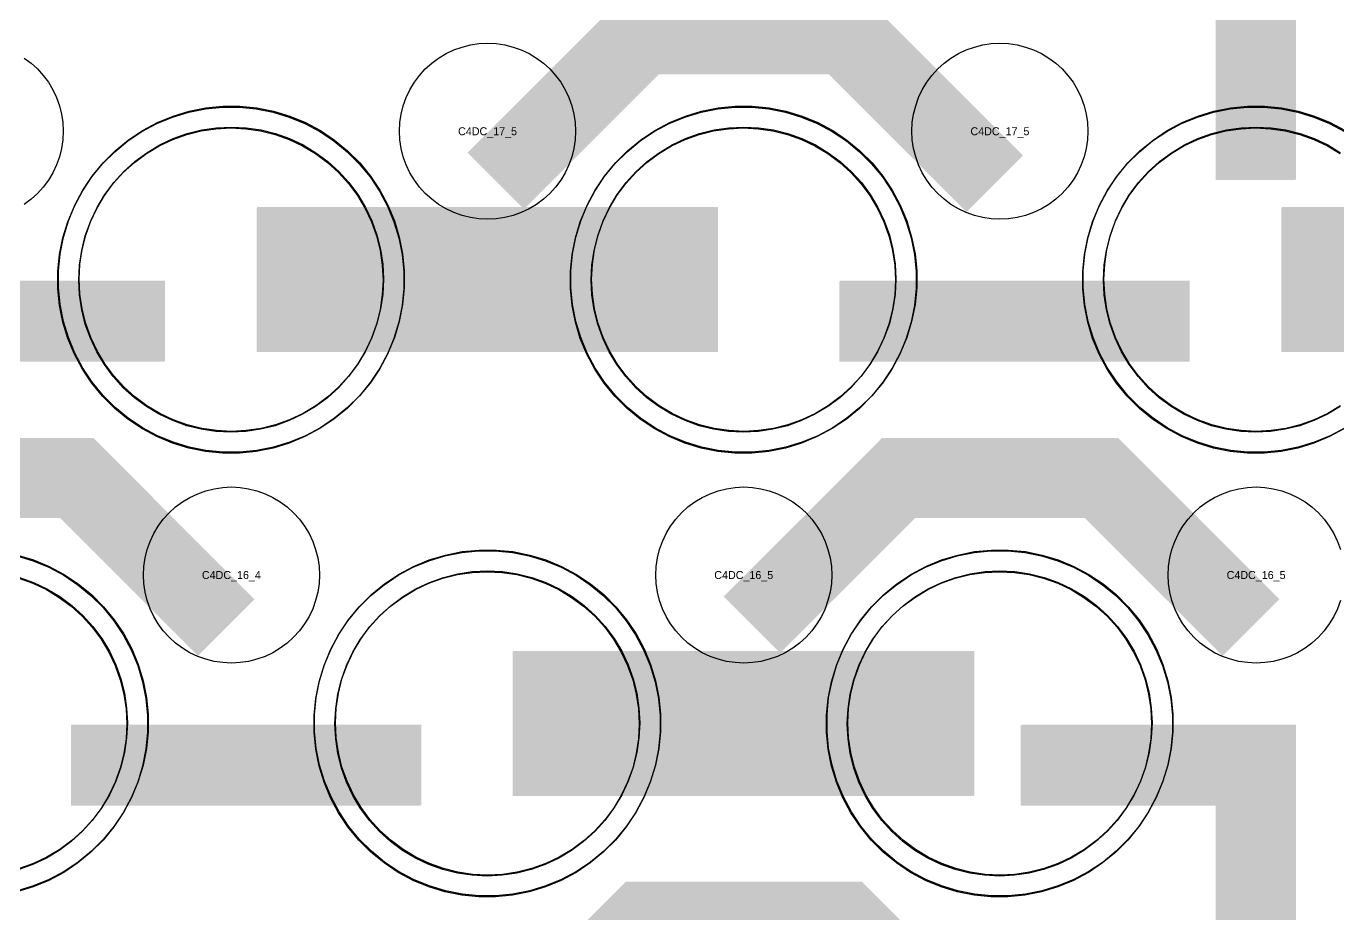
# Model space of a CAD drawing. Extents: x -11880 to 11880, y -14992 to 14992.
# Drawn here: x -10544.1 to -10134.5, y -12682.1 to -12405 of the extents above; entities that cross this region are included whole.
import ezdxf
from ezdxf.enums import TextEntityAlignment as Align

# ---------------------------------------------------------------- set-up
doc = ezdxf.new("R2010")
doc.units = 0
doc.header["$MEASUREMENT"] = 0
for name, color, linetype in [('GDS_775_DT_237', 138, 'CONTINUOUS'), ('RDL1_FS', 34, 'CONTINUOUS'), ('RDL_BS', 160, 'CONTINUOUS')]:
    doc.layers.add(name, color=color, linetype=linetype)

msp = doc.modelspace()

# ---------------------------------------------------------------- linework, layer by layer
at = {"layer": 'RDL1_FS', "color": 241, "true_color": 0xf7abae}
for points in [[(-10480.149, -12531.766), (-10484.806, -12531.537), (-10489.417, -12530.853), (-10493.94, -12529.721), (-10498.33, -12528.149), (-10502.544, -12526.157), (-10506.544, -12523.759), (-10510.289, -12520.981), (-10513.743, -12517.851), (-10516.873, -12514.397), (-10519.651, -12510.652), (-10522.049, -12506.652), (-10524.041, -12502.438), (-10525.613, -12498.048), (-10526.745, -12493.525), (-10527.429, -12488.914), (-10527.658, -12484.257), (-10527.429, -12479.6), (-10526.745, -12474.989), (-10525.613, -12470.466), (-10524.041, -12466.076), (-10522.049, -12461.862), (-10519.651, -12457.862), (-10516.873, -12454.117), (-10513.743, -12450.663), (-10510.289, -12447.533), (-10506.544, -12444.755), (-10502.544, -12442.357), (-10498.33, -12440.365), (-10493.94, -12438.793), (-10489.417, -12437.661), (-10484.806, -12436.977), (-10480.149, -12436.748), (-10475.492, -12436.977), (-10470.881, -12437.661), (-10466.358, -12438.793), (-10461.968, -12440.365), (-10457.754, -12442.357), (-10453.754, -12444.755), (-10450.009, -12447.533), (-10446.555, -12450.663), (-10443.425, -12454.117), (-10440.647, -12457.862), (-10438.249, -12461.862), (-10436.257, -12466.076), (-10434.685, -12470.466), (-10433.553, -12474.989), (-10432.869, -12479.6), (-10432.64, -12484.257), (-10432.869, -12488.914), (-10433.553, -12493.525), (-10434.685, -12498.048), (-10436.257, -12502.438), (-10438.249, -12506.652), (-10440.647, -12510.652), (-10443.425, -12514.397), (-10446.555, -12517.851), (-10450.009, -12520.981), (-10453.754, -12523.759), (-10457.754, -12526.157), (-10461.968, -12528.149), (-10466.358, -12529.721), (-10470.881, -12530.853), (-10475.492, -12531.537)], [(-10320.149, -12531.766), (-10324.806, -12531.537), (-10329.417, -12530.853), (-10333.94, -12529.721), (-10338.33, -12528.149), (-10342.544, -12526.157), (-10346.544, -12523.759), (-10350.289, -12520.981), (-10353.743, -12517.851), (-10356.873, -12514.397), (-10359.651, -12510.652), (-10362.049, -12506.652), (-10364.041, -12502.438), (-10365.613, -12498.048), (-10366.745, -12493.525), (-10367.429, -12488.914), (-10367.658, -12484.257), (-10367.429, -12479.6), (-10366.745, -12474.989), (-10365.613, -12470.466), (-10364.041, -12466.076), (-10362.049, -12461.862), (-10359.651, -12457.862), (-10356.873, -12454.117), (-10353.743, -12450.663), (-10350.289, -12447.533), (-10346.544, -12444.755), (-10342.544, -12442.357), (-10338.33, -12440.365), (-10333.94, -12438.793), (-10329.417, -12437.661), (-10324.806, -12436.977), (-10320.149, -12436.748), (-10315.492, -12436.977), (-10310.881, -12437.661), (-10306.358, -12438.793), (-10301.968, -12440.365), (-10297.754, -12442.357), (-10293.754, -12444.755), (-10290.009, -12447.533), (-10286.555, -12450.663), (-10283.425, -12454.117), (-10280.647, -12457.862), (-10278.249, -12461.862), (-10276.257, -12466.076), (-10274.685, -12470.466), (-10273.553, -12474.989), (-10272.869, -12479.6), (-10272.64, -12484.257), (-10272.869, -12488.914), (-10273.553, -12493.525), (-10274.685, -12498.048), (-10276.257, -12502.438), (-10278.249, -12506.652), (-10280.647, -12510.652), (-10283.425, -12514.397), (-10286.555, -12517.851), (-10290.009, -12520.981), (-10293.754, -12523.759), (-10297.754, -12526.157), (-10301.968, -12528.149), (-10306.358, -12529.721), (-10310.881, -12530.853), (-10315.492, -12531.537)], [(-10400.149, -12670.331), (-10404.806, -12670.102), (-10409.417, -12669.418), (-10413.94, -12668.286), (-10418.33, -12666.714), (-10422.544, -12664.722), (-10426.544, -12662.324), (-10430.289, -12659.546), (-10433.743, -12656.416), (-10436.873, -12652.962), (-10439.651, -12649.217), (-10442.049, -12645.217), (-10444.041, -12641.003), (-10445.613, -12636.613), (-10446.745, -12632.09), (-10447.429, -12627.479), (-10447.658, -12622.822), (-10447.429, -12618.165), (-10446.745, -12613.554), (-10445.613, -12609.031), (-10444.041, -12604.641), (-10442.049, -12600.427), (-10439.651, -12596.427), (-10436.873, -12592.682), (-10433.743, -12589.228), (-10430.289, -12586.098), (-10426.544, -12583.32), (-10422.544, -12580.922), (-10418.33, -12578.93), (-10413.94, -12577.358), (-10409.417, -12576.226), (-10404.806, -12575.542), (-10400.149, -12575.313), (-10395.492, -12575.542), (-10390.881, -12576.226), (-10386.358, -12577.358), (-10381.968, -12578.93), (-10377.754, -12580.922), (-10373.754, -12583.32), (-10370.009, -12586.098), (-10366.555, -12589.228), (-10363.425, -12592.682), (-10360.647, -12596.427), (-10358.249, -12600.427), (-10356.257, -12604.641), (-10354.685, -12609.031), (-10353.553, -12613.554), (-10352.869, -12618.165), (-10352.64, -12622.822), (-10352.869, -12627.479), (-10353.553, -12632.09), (-10354.685, -12636.613), (-10356.257, -12641.003), (-10358.249, -12645.217), (-10360.647, -12649.217), (-10363.425, -12652.962), (-10366.555, -12656.416), (-10370.009, -12659.546), (-10373.754, -12662.324), (-10377.754, -12664.722), (-10381.968, -12666.714), (-10386.358, -12668.286), (-10390.881, -12669.418), (-10395.492, -12670.102)], [(-10240.149, -12670.331), (-10244.806, -12670.102), (-10249.417, -12669.418), (-10253.94, -12668.286), (-10258.33, -12666.714), (-10262.544, -12664.722), (-10266.544, -12662.324), (-10270.289, -12659.546), (-10273.743, -12656.416), (-10276.873, -12652.962), (-10279.651, -12649.217), (-10282.049, -12645.217), (-10284.041, -12641.003), (-10285.613, -12636.613), (-10286.745, -12632.09), (-10287.429, -12627.479), (-10287.658, -12622.822), (-10287.429, -12618.165), (-10286.745, -12613.554), (-10285.613, -12609.031), (-10284.041, -12604.641), (-10282.049, -12600.427), (-10279.651, -12596.427), (-10276.873, -12592.682), (-10273.743, -12589.228), (-10270.289, -12586.098), (-10266.544, -12583.32), (-10262.544, -12580.922), (-10258.33, -12578.93), (-10253.94, -12577.358), (-10249.417, -12576.226), (-10244.806, -12575.542), (-10240.149, -12575.313), (-10235.492, -12575.542), (-10230.881, -12576.226), (-10226.358, -12577.358), (-10221.968, -12578.93), (-10217.754, -12580.922), (-10213.754, -12583.32), (-10210.009, -12586.098), (-10206.555, -12589.228), (-10203.425, -12592.682), (-10200.647, -12596.427), (-10198.249, -12600.427), (-10196.257, -12604.641), (-10194.685, -12609.031), (-10193.553, -12613.554), (-10192.869, -12618.165), (-10192.64, -12622.822), (-10192.869, -12627.479), (-10193.553, -12632.09), (-10194.685, -12636.613), (-10196.257, -12641.003), (-10198.249, -12645.217), (-10200.647, -12649.217), (-10203.425, -12652.962), (-10206.555, -12656.416), (-10210.009, -12659.546), (-10213.754, -12662.324), (-10217.754, -12664.722), (-10221.968, -12666.714), (-10226.358, -12668.286), (-10230.881, -12669.418), (-10235.492, -12670.102)]]:
    msp.add_lwpolyline(points, close=True, dxfattribs=at)
at = {"layer": 'RDL1_FS'}
for points in [[(-10480, -12531.484), (-10484.657, -12531.255), (-10489.268, -12530.571), (-10493.791, -12529.439), (-10498.181, -12527.867), (-10502.395, -12525.875), (-10506.395, -12523.477), (-10510.14, -12520.699), (-10513.594, -12517.569), (-10516.724, -12514.115), (-10519.502, -12510.37), (-10521.9, -12506.37), (-10523.892, -12502.156), (-10525.464, -12497.766), (-10526.596, -12493.243), (-10527.28, -12488.632), (-10527.509, -12483.975), (-10527.28, -12479.318), (-10526.596, -12474.707), (-10525.464, -12470.184), (-10523.892, -12465.794), (-10521.9, -12461.58), (-10519.502, -12457.58), (-10516.724, -12453.835), (-10513.594, -12450.381), (-10510.14, -12447.251), (-10506.395, -12444.473), (-10502.395, -12442.075), (-10498.181, -12440.083), (-10493.791, -12438.511), (-10489.268, -12437.379), (-10484.657, -12436.695), (-10480, -12436.466), (-10475.343, -12436.695), (-10470.732, -12437.379), (-10466.209, -12438.511), (-10461.819, -12440.083), (-10457.605, -12442.075), (-10453.605, -12444.473), (-10449.86, -12447.251), (-10446.406, -12450.381), (-10443.276, -12453.835), (-10440.498, -12457.58), (-10438.1, -12461.58), (-10436.108, -12465.794), (-10434.536, -12470.184), (-10433.404, -12474.707), (-10432.72, -12479.318), (-10432.491, -12483.975), (-10432.72, -12488.632), (-10433.404, -12493.243), (-10434.536, -12497.766), (-10436.108, -12502.156), (-10438.1, -12506.37), (-10440.498, -12510.37), (-10443.276, -12514.115), (-10446.406, -12517.569), (-10449.86, -12520.699), (-10453.605, -12523.477), (-10457.605, -12525.875), (-10461.819, -12527.867), (-10466.209, -12529.439), (-10470.732, -12530.571), (-10475.343, -12531.255)], [(-10320, -12531.484), (-10324.657, -12531.255), (-10329.268, -12530.571), (-10333.791, -12529.439), (-10338.181, -12527.867), (-10342.395, -12525.875), (-10346.395, -12523.477), (-10350.14, -12520.699), (-10353.594, -12517.569), (-10356.724, -12514.115), (-10359.502, -12510.37), (-10361.9, -12506.37), (-10363.892, -12502.156), (-10365.464, -12497.766), (-10366.596, -12493.243), (-10367.28, -12488.632), (-10367.509, -12483.975), (-10367.28, -12479.318), (-10366.596, -12474.707), (-10365.464, -12470.184), (-10363.892, -12465.794), (-10361.9, -12461.58), (-10359.502, -12457.58), (-10356.724, -12453.835), (-10353.594, -12450.381), (-10350.14, -12447.251), (-10346.395, -12444.473), (-10342.395, -12442.075), (-10338.181, -12440.083), (-10333.791, -12438.511), (-10329.268, -12437.379), (-10324.657, -12436.695), (-10320, -12436.466), (-10315.343, -12436.695), (-10310.732, -12437.379), (-10306.209, -12438.511), (-10301.819, -12440.083), (-10297.605, -12442.075), (-10293.605, -12444.473), (-10289.86, -12447.251), (-10286.406, -12450.381), (-10283.276, -12453.835), (-10280.498, -12457.58), (-10278.1, -12461.58), (-10276.108, -12465.794), (-10274.536, -12470.184), (-10273.404, -12474.707), (-10272.72, -12479.318), (-10272.491, -12483.975), (-10272.72, -12488.632), (-10273.404, -12493.243), (-10274.536, -12497.766), (-10276.108, -12502.156), (-10278.1, -12506.37), (-10280.498, -12510.37), (-10283.276, -12514.115), (-10286.406, -12517.569), (-10289.86, -12520.699), (-10293.605, -12523.477), (-10297.605, -12525.875), (-10301.819, -12527.867), (-10306.209, -12529.439), (-10310.732, -12530.571), (-10315.343, -12531.255)], [(-10400, -12670.049), (-10404.657, -12669.82), (-10409.268, -12669.136), (-10413.791, -12668.004), (-10418.181, -12666.432), (-10422.395, -12664.44), (-10426.395, -12662.042), (-10430.14, -12659.264), (-10433.594, -12656.134), (-10436.724, -12652.68), (-10439.502, -12648.935), (-10441.9, -12644.935), (-10443.892, -12640.721), (-10445.464, -12636.331), (-10446.596, -12631.808), (-10447.28, -12627.197), (-10447.509, -12622.54), (-10447.28, -12617.883), (-10446.596, -12613.272), (-10445.464, -12608.749), (-10443.892, -12604.359), (-10441.9, -12600.145), (-10439.502, -12596.145), (-10436.724, -12592.4), (-10433.594, -12588.946), (-10430.14, -12585.816), (-10426.395, -12583.038), (-10422.395, -12580.64), (-10418.181, -12578.648), (-10413.791, -12577.076), (-10409.268, -12575.944), (-10404.657, -12575.26), (-10400, -12575.031), (-10395.343, -12575.26), (-10390.732, -12575.944), (-10386.209, -12577.076), (-10381.819, -12578.648), (-10377.605, -12580.64), (-10373.605, -12583.038), (-10369.86, -12585.816), (-10366.406, -12588.946), (-10363.276, -12592.4), (-10360.498, -12596.145), (-10358.1, -12600.145), (-10356.108, -12604.359), (-10354.536, -12608.749), (-10353.404, -12613.272), (-10352.72, -12617.883), (-10352.491, -12622.54), (-10352.72, -12627.197), (-10353.404, -12631.808), (-10354.536, -12636.331), (-10356.108, -12640.721), (-10358.1, -12644.935), (-10360.498, -12648.935), (-10363.276, -12652.68), (-10366.406, -12656.134), (-10369.86, -12659.264), (-10373.605, -12662.042), (-10377.605, -12664.44), (-10381.819, -12666.432), (-10386.209, -12668.004), (-10390.732, -12669.136), (-10395.343, -12669.82)], [(-10240, -12670.049), (-10244.657, -12669.82), (-10249.268, -12669.136), (-10253.791, -12668.004), (-10258.181, -12666.432), (-10262.395, -12664.44), (-10266.395, -12662.042), (-10270.14, -12659.264), (-10273.594, -12656.134), (-10276.724, -12652.68), (-10279.502, -12648.935), (-10281.9, -12644.935), (-10283.892, -12640.721), (-10285.464, -12636.331), (-10286.596, -12631.808), (-10287.28, -12627.197), (-10287.509, -12622.54), (-10287.28, -12617.883), (-10286.596, -12613.272), (-10285.464, -12608.749), (-10283.892, -12604.359), (-10281.9, -12600.145), (-10279.502, -12596.145), (-10276.724, -12592.4), (-10273.594, -12588.946), (-10270.14, -12585.816), (-10266.395, -12583.038), (-10262.395, -12580.64), (-10258.181, -12578.648), (-10253.791, -12577.076), (-10249.268, -12575.944), (-10244.657, -12575.26), (-10240, -12575.031), (-10235.343, -12575.26), (-10230.732, -12575.944), (-10226.209, -12577.076), (-10221.819, -12578.648), (-10217.605, -12580.64), (-10213.605, -12583.038), (-10209.86, -12585.816), (-10206.406, -12588.946), (-10203.276, -12592.4), (-10200.498, -12596.145), (-10198.1, -12600.145), (-10196.108, -12604.359), (-10194.536, -12608.749), (-10193.404, -12613.272), (-10192.72, -12617.883), (-10192.491, -12622.54), (-10192.72, -12627.197), (-10193.404, -12631.808), (-10194.536, -12636.331), (-10196.108, -12640.721), (-10198.1, -12644.935), (-10200.498, -12648.935), (-10203.276, -12652.68), (-10206.406, -12656.134), (-10209.86, -12659.264), (-10213.605, -12662.042), (-10217.605, -12664.44), (-10221.819, -12666.432), (-10226.209, -12668.004), (-10230.732, -12669.136), (-10235.343, -12669.82)]]:
    msp.add_lwpolyline(points, close=True, dxfattribs=at)
at = {"layer": 'RDL1_FS', "color": 241, "true_color": 0xf7abae}
for points in [[(-10133.754, -12523.759), (-10137.754, -12526.157), (-10141.968, -12528.149), (-10146.358, -12529.721), (-10150.881, -12530.853), (-10155.492, -12531.537), (-10160.149, -12531.766), (-10164.806, -12531.537), (-10169.417, -12530.853), (-10173.94, -12529.721), (-10178.33, -12528.149), (-10182.544, -12526.157), (-10186.544, -12523.759), (-10190.289, -12520.981), (-10193.743, -12517.851), (-10196.873, -12514.397), (-10199.651, -12510.652), (-10202.049, -12506.652), (-10204.041, -12502.438), (-10205.613, -12498.048), (-10206.745, -12493.525), (-10207.429, -12488.914), (-10207.658, -12484.257), (-10207.429, -12479.6), (-10206.745, -12474.989), (-10205.613, -12470.466), (-10204.041, -12466.076), (-10202.049, -12461.862), (-10199.651, -12457.862), (-10196.873, -12454.117), (-10193.743, -12450.663), (-10190.289, -12447.533), (-10186.544, -12444.755), (-10182.544, -12442.357), (-10178.33, -12440.365), (-10173.94, -12438.793), (-10169.417, -12437.661), (-10164.806, -12436.977), (-10160.149, -12436.748), (-10155.492, -12436.977), (-10150.881, -12437.661), (-10146.358, -12438.793), (-10141.968, -12440.365), (-10137.754, -12442.357), (-10133.754, -12444.755)], [(-10546.358, -12577.358), (-10541.968, -12578.93), (-10537.754, -12580.922), (-10533.754, -12583.32), (-10530.009, -12586.098), (-10526.555, -12589.228), (-10523.425, -12592.682), (-10520.647, -12596.427), (-10518.249, -12600.427), (-10516.257, -12604.641), (-10514.685, -12609.031), (-10513.553, -12613.554), (-10512.869, -12618.165), (-10512.64, -12622.822), (-10512.869, -12627.479), (-10513.553, -12632.09), (-10514.685, -12636.613), (-10516.257, -12641.003), (-10518.249, -12645.217), (-10520.647, -12649.217), (-10523.425, -12652.962), (-10526.555, -12656.416), (-10530.009, -12659.546), (-10533.754, -12662.324), (-10537.754, -12664.722), (-10541.968, -12666.714), (-10546.358, -12668.286)]]:
    msp.add_lwpolyline(points, dxfattribs=at)
at = {"layer": 'RDL1_FS'}
for points in [[(-10133.605, -12523.477), (-10137.605, -12525.875), (-10141.819, -12527.867), (-10146.209, -12529.439), (-10150.732, -12530.571), (-10155.343, -12531.255), (-10160, -12531.484), (-10164.657, -12531.255), (-10169.268, -12530.571), (-10173.791, -12529.439), (-10178.181, -12527.867), (-10182.395, -12525.875), (-10186.395, -12523.477), (-10190.14, -12520.699), (-10193.594, -12517.569), (-10196.724, -12514.115), (-10199.502, -12510.37), (-10201.9, -12506.37), (-10203.892, -12502.156), (-10205.464, -12497.766), (-10206.596, -12493.243), (-10207.28, -12488.632), (-10207.509, -12483.975), (-10207.28, -12479.318), (-10206.596, -12474.707), (-10205.464, -12470.184), (-10203.892, -12465.794), (-10201.9, -12461.58), (-10199.502, -12457.58), (-10196.724, -12453.835), (-10193.594, -12450.381), (-10190.14, -12447.251), (-10186.395, -12444.473), (-10182.395, -12442.075), (-10178.181, -12440.083), (-10173.791, -12438.511), (-10169.268, -12437.379), (-10164.657, -12436.695), (-10160, -12436.466), (-10155.343, -12436.695), (-10150.732, -12437.379), (-10146.209, -12438.511), (-10141.819, -12440.083), (-10137.605, -12442.075), (-10133.605, -12444.473)], [(-10546.209, -12577.076), (-10541.819, -12578.648), (-10537.605, -12580.64), (-10533.605, -12583.038), (-10529.86, -12585.816), (-10526.406, -12588.946), (-10523.276, -12592.4), (-10520.498, -12596.145), (-10518.1, -12600.145), (-10516.108, -12604.359), (-10514.536, -12608.749), (-10513.404, -12613.272), (-10512.72, -12617.883), (-10512.491, -12622.54), (-10512.72, -12627.197), (-10513.404, -12631.808), (-10514.536, -12636.331), (-10516.108, -12640.721), (-10518.1, -12644.935), (-10520.498, -12648.935), (-10523.276, -12652.68), (-10526.406, -12656.134), (-10529.86, -12659.264), (-10533.605, -12662.042), (-10537.605, -12664.44), (-10541.819, -12666.432), (-10546.209, -12668.004)]]:
    msp.add_lwpolyline(points, dxfattribs=at)
at = {"layer": 'RDL1_FS', "color": 241, "true_color": 0xf7abae}
for points in [[(-10472.147, -12484.257, 45, 45, 0), (-10400.147, -12484.257, 45, 45, 0)], [(-10400.147, -12484.257, 45, 45, 0), (-10328.147, -12484.257, 45, 45, 0)], [(-10152.147, -12484.257, 45, 45, 0), (-10080.147, -12484.257, 45, 45, 0)], [(-10392.147, -12622.822, 45, 45, 0), (-10320.147, -12622.822, 45, 45, 0)], [(-10320.147, -12622.822, 45, 45, 0), (-10248.147, -12622.822, 45, 45, 0)]]:
    msp.add_lwpolyline(points, format="xyseb", dxfattribs=at)
at = {"layer": 'RDL1_FS'}
for points in [[(-10471.998, -12483.975, 45, 45, 0), (-10399.998, -12483.975, 45, 45, 0)], [(-10399.998, -12483.975, 45, 45, 0), (-10327.998, -12483.975, 45, 45, 0)], [(-10151.998, -12483.975, 45, 45, 0), (-10079.998, -12483.975, 45, 45, 0)], [(-10391.998, -12622.54, 45, 45, 0), (-10319.998, -12622.54, 45, 45, 0)], [(-10319.998, -12622.54, 45, 45, 0), (-10247.998, -12622.54, 45, 45, 0)]]:
    msp.add_lwpolyline(points, format="xyseb", dxfattribs=at)
at = {"layer": 'RDL_BS', "color": 241, "true_color": 0xf7abae}
for points in [[(-10160.149, -12452.977, 25, 25, 0), (-10160.149, -12346.2, 25, 25, 0)], [(-10160.149, -12452.977, 25, 25, 0), (-10160.149, -12346.2, 25, 25, 0)], [(-10610.133, -12497.27, 25, 25, 0), (-10500.868, -12497.27, 25, 25, 0)], [(-10290.133, -12497.27, 25, 25, 0), (-10180.868, -12497.27, 25, 25, 0)], [(-10160.149, -12730.107, 25, 25, 0), (-10160.149, -12623.33, 25, 25, 0)], [(-10160.149, -12730.107, 25, 25, 0), (-10160.149, -12623.33, 25, 25, 0)], [(-10530.133, -12635.835, 25, 25, 0), (-10420.868, -12635.835, 25, 25, 0)], [(-10147.649, -12635.83, 25, 25, 0), (-10233.482, -12635.83, 25, 25, 0)], [(-10147.649, -12635.83, 25, 25, 0), (-10212.316, -12635.83, 25, 25, 0)]]:
    msp.add_lwpolyline(points, format="xyseb", dxfattribs=at)
at = {"layer": 'RDL_BS'}
for points in [[(-10160, -12452.695, 25, 25, 0), (-10160, -12345.918, 25, 25, 0)], [(-10160, -12452.695, 25, 25, 0), (-10160, -12345.918, 25, 25, 0)], [(-10397.438, -12453.289, 25, 25, 0), (-10351.623, -12407.474, 25, 25, 0), (-10318.07, -12407.474, 25, 25, 0)], [(-10241.599, -12454.188, 25, 25, 0), (-10288.313, -12407.474, 25, 25, 0), (-10318.071, -12407.474, 25, 25, 0)], [(-10609.984, -12496.988, 25, 25, 0), (-10500.719, -12496.988, 25, 25, 0)], [(-10289.984, -12496.988, 25, 25, 0), (-10180.719, -12496.988, 25, 25, 0)], [(-10481.599, -12592.753, 25, 25, 0), (-10528.313, -12546.039, 25, 25, 0), (-10558.071, -12546.039, 25, 25, 0)], [(-10317.438, -12591.854, 25, 25, 0), (-10271.623, -12546.039, 25, 25, 0), (-10238.07, -12546.039, 25, 25, 0)], [(-10161.599, -12592.753, 25, 25, 0), (-10208.313, -12546.039, 25, 25, 0), (-10238.071, -12546.039, 25, 25, 0)], [(-10160, -12729.825, 25, 25, 0), (-10160, -12623.048, 25, 25, 0)], [(-10160, -12729.825, 25, 25, 0), (-10160, -12623.048, 25, 25, 0)], [(-10529.984, -12635.553, 25, 25, 0), (-10420.719, -12635.553, 25, 25, 0)], [(-10147.5, -12635.548, 25, 25, 0), (-10233.333, -12635.548, 25, 25, 0)], [(-10147.5, -12635.548, 25, 25, 0), (-10212.167, -12635.548, 25, 25, 0)], [(-10397.438, -12730.419, 25, 25, 0), (-10351.623, -12684.604, 25, 25, 0), (-10318.07, -12684.604, 25, 25, 0)], [(-10241.599, -12731.318, 25, 25, 0), (-10288.313, -12684.604, 25, 25, 0), (-10318.071, -12684.604, 25, 25, 0)]]:
    msp.add_lwpolyline(points, format="xyseb", dxfattribs=at)
for points in [[(-10400, -12465.281), (-10402.693, -12465.149), (-10405.365, -12464.753), (-10407.984, -12464.096), (-10410.519, -12463.189), (-10412.956, -12462.037), (-10415.28, -12460.644), (-10417.443, -12459.041), (-10419.442, -12457.229), (-10421.254, -12455.23), (-10422.857, -12453.067), (-10424.25, -12450.743), (-10425.402, -12448.306), (-10426.309, -12445.771), (-10426.966, -12443.152), (-10427.362, -12440.48), (-10427.494, -12437.787), (-10427.362, -12435.094), (-10426.966, -12432.422), (-10426.309, -12429.803), (-10425.402, -12427.268), (-10424.25, -12424.831), (-10422.857, -12422.507), (-10421.254, -12420.344), (-10419.442, -12418.345), (-10417.443, -12416.533), (-10415.28, -12414.93), (-10412.956, -12413.537), (-10410.519, -12412.385), (-10407.984, -12411.478), (-10405.365, -12410.821), (-10402.693, -12410.425), (-10400, -12410.293), (-10397.307, -12410.425), (-10394.635, -12410.821), (-10392.016, -12411.478), (-10389.481, -12412.385), (-10387.044, -12413.537), (-10384.72, -12414.93), (-10382.557, -12416.533), (-10380.558, -12418.345), (-10378.746, -12420.344), (-10377.143, -12422.507), (-10375.75, -12424.831), (-10374.598, -12427.268), (-10373.691, -12429.803), (-10373.034, -12432.422), (-10372.638, -12435.094), (-10372.506, -12437.787), (-10372.638, -12440.48), (-10373.034, -12443.152), (-10373.691, -12445.771), (-10374.598, -12448.306), (-10375.75, -12450.743), (-10377.143, -12453.067), (-10378.746, -12455.23), (-10380.558, -12457.229), (-10382.557, -12459.041), (-10384.72, -12460.644), (-10387.044, -12462.037), (-10389.481, -12463.189), (-10392.016, -12464.096), (-10394.635, -12464.753), (-10397.307, -12465.149)], [(-10240, -12465.281), (-10242.693, -12465.149), (-10245.365, -12464.753), (-10247.984, -12464.096), (-10250.519, -12463.189), (-10252.956, -12462.037), (-10255.28, -12460.644), (-10257.443, -12459.041), (-10259.442, -12457.229), (-10261.254, -12455.23), (-10262.857, -12453.067), (-10264.25, -12450.743), (-10265.402, -12448.306), (-10266.309, -12445.771), (-10266.966, -12443.152), (-10267.362, -12440.48), (-10267.494, -12437.787), (-10267.362, -12435.094), (-10266.966, -12432.422), (-10266.309, -12429.803), (-10265.402, -12427.268), (-10264.25, -12424.831), (-10262.857, -12422.507), (-10261.254, -12420.344), (-10259.442, -12418.345), (-10257.443, -12416.533), (-10255.28, -12414.93), (-10252.956, -12413.537), (-10250.519, -12412.385), (-10247.984, -12411.478), (-10245.365, -12410.821), (-10242.693, -12410.425), (-10240, -12410.293), (-10237.307, -12410.425), (-10234.635, -12410.821), (-10232.016, -12411.478), (-10229.481, -12412.385), (-10227.044, -12413.537), (-10224.72, -12414.93), (-10222.557, -12416.533), (-10220.558, -12418.345), (-10218.746, -12420.344), (-10217.143, -12422.507), (-10215.75, -12424.831), (-10214.598, -12427.268), (-10213.691, -12429.803), (-10213.034, -12432.422), (-10212.638, -12435.094), (-10212.506, -12437.787), (-10212.638, -12440.48), (-10213.034, -12443.152), (-10213.691, -12445.771), (-10214.598, -12448.306), (-10215.75, -12450.743), (-10217.143, -12453.067), (-10218.746, -12455.23), (-10220.558, -12457.229), (-10222.557, -12459.041), (-10224.72, -12460.644), (-10227.044, -12462.037), (-10229.481, -12463.189), (-10232.016, -12464.096), (-10234.635, -12464.753), (-10237.307, -12465.149)], [(-10482.644, -12537.975), (-10487.938, -12537.458), (-10493.165, -12536.412), (-10498.205, -12534.881), (-10503.115, -12532.85), (-10507.777, -12530.358), (-10512.191, -12527.411), (-10516.292, -12524.049), (-10520.074, -12520.267), (-10523.436, -12516.166), (-10526.383, -12511.752), (-10528.875, -12507.09), (-10530.906, -12502.18), (-10532.437, -12497.14), (-10533.483, -12491.913), (-10534, -12486.619), (-10534, -12481.331), (-10533.483, -12476.037), (-10532.437, -12470.81), (-10530.906, -12465.77), (-10528.875, -12460.86), (-10526.383, -12456.198), (-10523.436, -12451.784), (-10520.074, -12447.683), (-10516.292, -12443.901), (-10512.191, -12440.539), (-10507.777, -12437.592), (-10503.115, -12435.1), (-10498.205, -12433.069), (-10493.165, -12431.538), (-10487.938, -12430.492), (-10482.644, -12429.975), (-10477.356, -12429.975), (-10472.062, -12430.492), (-10466.835, -12431.538), (-10461.795, -12433.069), (-10456.885, -12435.1), (-10452.223, -12437.592), (-10447.809, -12440.539), (-10443.708, -12443.901), (-10439.926, -12447.683), (-10436.564, -12451.784), (-10433.617, -12456.198), (-10431.125, -12460.86), (-10429.094, -12465.77), (-10427.563, -12470.81), (-10426.517, -12476.037), (-10426, -12481.331), (-10426, -12486.619), (-10426.517, -12491.913), (-10427.563, -12497.14), (-10429.094, -12502.18), (-10431.125, -12507.09), (-10433.617, -12511.752), (-10436.564, -12516.166), (-10439.926, -12520.267), (-10443.708, -12524.049), (-10447.809, -12527.411), (-10452.223, -12530.358), (-10456.885, -12532.85), (-10461.795, -12534.881), (-10466.835, -12536.412), (-10472.062, -12537.458), (-10477.356, -12537.975)], [(-10322.644, -12537.975), (-10327.938, -12537.458), (-10333.165, -12536.412), (-10338.205, -12534.881), (-10343.115, -12532.85), (-10347.777, -12530.358), (-10352.191, -12527.411), (-10356.292, -12524.049), (-10360.074, -12520.267), (-10363.436, -12516.166), (-10366.383, -12511.752), (-10368.875, -12507.09), (-10370.906, -12502.18), (-10372.437, -12497.14), (-10373.483, -12491.913), (-10374, -12486.619), (-10374, -12481.331), (-10373.483, -12476.037), (-10372.437, -12470.81), (-10370.906, -12465.77), (-10368.875, -12460.86), (-10366.383, -12456.198), (-10363.436, -12451.784), (-10360.074, -12447.683), (-10356.292, -12443.901), (-10352.191, -12440.539), (-10347.777, -12437.592), (-10343.115, -12435.1), (-10338.205, -12433.069), (-10333.165, -12431.538), (-10327.938, -12430.492), (-10322.644, -12429.975), (-10317.356, -12429.975), (-10312.062, -12430.492), (-10306.835, -12431.538), (-10301.795, -12433.069), (-10296.885, -12435.1), (-10292.223, -12437.592), (-10287.809, -12440.539), (-10283.708, -12443.901), (-10279.926, -12447.683), (-10276.564, -12451.784), (-10273.617, -12456.198), (-10271.125, -12460.86), (-10269.094, -12465.77), (-10267.563, -12470.81), (-10266.517, -12476.037), (-10266, -12481.331), (-10266, -12486.619), (-10266.517, -12491.913), (-10267.563, -12497.14), (-10269.094, -12502.18), (-10271.125, -12507.09), (-10273.617, -12511.752), (-10276.564, -12516.166), (-10279.926, -12520.267), (-10283.708, -12524.049), (-10287.809, -12527.411), (-10292.223, -12530.358), (-10296.885, -12532.85), (-10301.795, -12534.881), (-10306.835, -12536.412), (-10312.062, -12537.458), (-10317.356, -12537.975)], [(-10480, -12603.846), (-10482.693, -12603.714), (-10485.365, -12603.318), (-10487.984, -12602.661), (-10490.519, -12601.754), (-10492.956, -12600.602), (-10495.28, -12599.209), (-10497.443, -12597.606), (-10499.442, -12595.794), (-10501.254, -12593.795), (-10502.857, -12591.632), (-10504.25, -12589.308), (-10505.402, -12586.871), (-10506.309, -12584.336), (-10506.966, -12581.717), (-10507.362, -12579.045), (-10507.494, -12576.352), (-10507.362, -12573.659), (-10506.966, -12570.987), (-10506.309, -12568.368), (-10505.402, -12565.833), (-10504.25, -12563.396), (-10502.857, -12561.072), (-10501.254, -12558.909), (-10499.442, -12556.91), (-10497.443, -12555.098), (-10495.28, -12553.495), (-10492.956, -12552.102), (-10490.519, -12550.95), (-10487.984, -12550.043), (-10485.365, -12549.386), (-10482.693, -12548.99), (-10480, -12548.858), (-10477.307, -12548.99), (-10474.635, -12549.386), (-10472.016, -12550.043), (-10469.481, -12550.95), (-10467.044, -12552.102), (-10464.72, -12553.495), (-10462.557, -12555.098), (-10460.558, -12556.91), (-10458.746, -12558.909), (-10457.143, -12561.072), (-10455.75, -12563.396), (-10454.598, -12565.833), (-10453.691, -12568.368), (-10453.034, -12570.987), (-10452.638, -12573.659), (-10452.506, -12576.352), (-10452.638, -12579.045), (-10453.034, -12581.717), (-10453.691, -12584.336), (-10454.598, -12586.871), (-10455.75, -12589.308), (-10457.143, -12591.632), (-10458.746, -12593.795), (-10460.558, -12595.794), (-10462.557, -12597.606), (-10464.72, -12599.209), (-10467.044, -12600.602), (-10469.481, -12601.754), (-10472.016, -12602.661), (-10474.635, -12603.318), (-10477.307, -12603.714)], [(-10320, -12603.846), (-10322.693, -12603.714), (-10325.365, -12603.318), (-10327.984, -12602.661), (-10330.519, -12601.754), (-10332.956, -12600.602), (-10335.28, -12599.209), (-10337.443, -12597.606), (-10339.442, -12595.794), (-10341.254, -12593.795), (-10342.857, -12591.632), (-10344.25, -12589.308), (-10345.402, -12586.871), (-10346.309, -12584.336), (-10346.966, -12581.717), (-10347.362, -12579.045), (-10347.494, -12576.352), (-10347.362, -12573.659), (-10346.966, -12570.987), (-10346.309, -12568.368), (-10345.402, -12565.833), (-10344.25, -12563.396), (-10342.857, -12561.072), (-10341.254, -12558.909), (-10339.442, -12556.91), (-10337.443, -12555.098), (-10335.28, -12553.495), (-10332.956, -12552.102), (-10330.519, -12550.95), (-10327.984, -12550.043), (-10325.365, -12549.386), (-10322.693, -12548.99), (-10320, -12548.858), (-10317.307, -12548.99), (-10314.635, -12549.386), (-10312.016, -12550.043), (-10309.481, -12550.95), (-10307.044, -12552.102), (-10304.72, -12553.495), (-10302.557, -12555.098), (-10300.558, -12556.91), (-10298.746, -12558.909), (-10297.143, -12561.072), (-10295.75, -12563.396), (-10294.598, -12565.833), (-10293.691, -12568.368), (-10293.034, -12570.987), (-10292.638, -12573.659), (-10292.506, -12576.352), (-10292.638, -12579.045), (-10293.034, -12581.717), (-10293.691, -12584.336), (-10294.598, -12586.871), (-10295.75, -12589.308), (-10297.143, -12591.632), (-10298.746, -12593.795), (-10300.558, -12595.794), (-10302.557, -12597.606), (-10304.72, -12599.209), (-10307.044, -12600.602), (-10309.481, -12601.754), (-10312.016, -12602.661), (-10314.635, -12603.318), (-10317.307, -12603.714)], [(-10402.644, -12676.54), (-10407.938, -12676.023), (-10413.165, -12674.977), (-10418.205, -12673.446), (-10423.115, -12671.415), (-10427.777, -12668.923), (-10432.191, -12665.976), (-10436.292, -12662.614), (-10440.074, -12658.832), (-10443.436, -12654.731), (-10446.383, -12650.317), (-10448.875, -12645.655), (-10450.906, -12640.745), (-10452.437, -12635.705), (-10453.483, -12630.478), (-10454, -12625.184), (-10454, -12619.896), (-10453.483, -12614.602), (-10452.437, -12609.375), (-10450.906, -12604.335), (-10448.875, -12599.425), (-10446.383, -12594.763), (-10443.436, -12590.349), (-10440.074, -12586.248), (-10436.292, -12582.466), (-10432.191, -12579.104), (-10427.777, -12576.157), (-10423.115, -12573.665), (-10418.205, -12571.634), (-10413.165, -12570.103), (-10407.938, -12569.057), (-10402.644, -12568.54), (-10397.356, -12568.54), (-10392.062, -12569.057), (-10386.835, -12570.103), (-10381.795, -12571.634), (-10376.885, -12573.665), (-10372.223, -12576.157), (-10367.809, -12579.104), (-10363.708, -12582.466), (-10359.926, -12586.248), (-10356.564, -12590.349), (-10353.617, -12594.763), (-10351.125, -12599.425), (-10349.094, -12604.335), (-10347.563, -12609.375), (-10346.517, -12614.602), (-10346, -12619.896), (-10346, -12625.184), (-10346.517, -12630.478), (-10347.563, -12635.705), (-10349.094, -12640.745), (-10351.125, -12645.655), (-10353.617, -12650.317), (-10356.564, -12654.731), (-10359.926, -12658.832), (-10363.708, -12662.614), (-10367.809, -12665.976), (-10372.223, -12668.923), (-10376.885, -12671.415), (-10381.795, -12673.446), (-10386.835, -12674.977), (-10392.062, -12676.023), (-10397.356, -12676.54)], [(-10242.644, -12676.54), (-10247.938, -12676.023), (-10253.165, -12674.977), (-10258.205, -12673.446), (-10263.115, -12671.415), (-10267.777, -12668.923), (-10272.191, -12665.976), (-10276.292, -12662.614), (-10280.074, -12658.832), (-10283.436, -12654.731), (-10286.383, -12650.317), (-10288.875, -12645.655), (-10290.906, -12640.745), (-10292.437, -12635.705), (-10293.483, -12630.478), (-10294, -12625.184), (-10294, -12619.896), (-10293.483, -12614.602), (-10292.437, -12609.375), (-10290.906, -12604.335), (-10288.875, -12599.425), (-10286.383, -12594.763), (-10283.436, -12590.349), (-10280.074, -12586.248), (-10276.292, -12582.466), (-10272.191, -12579.104), (-10267.777, -12576.157), (-10263.115, -12573.665), (-10258.205, -12571.634), (-10253.165, -12570.103), (-10247.938, -12569.057), (-10242.644, -12568.54), (-10237.356, -12568.54), (-10232.062, -12569.057), (-10226.835, -12570.103), (-10221.795, -12571.634), (-10216.885, -12573.665), (-10212.223, -12576.157), (-10207.809, -12579.104), (-10203.708, -12582.466), (-10199.926, -12586.248), (-10196.564, -12590.349), (-10193.617, -12594.763), (-10191.125, -12599.425), (-10189.094, -12604.335), (-10187.563, -12609.375), (-10186.517, -12614.602), (-10186, -12619.896), (-10186, -12625.184), (-10186.517, -12630.478), (-10187.563, -12635.705), (-10189.094, -12640.745), (-10191.125, -12645.655), (-10193.617, -12650.317), (-10196.564, -12654.731), (-10199.926, -12658.832), (-10203.708, -12662.614), (-10207.809, -12665.976), (-10212.223, -12668.923), (-10216.885, -12671.415), (-10221.795, -12673.446), (-10226.835, -12674.977), (-10232.062, -12676.023), (-10237.356, -12676.54)]]:
    msp.add_lwpolyline(points, close=True, dxfattribs=at)
for points in [[(-10544.72, -12414.93), (-10542.557, -12416.533), (-10540.558, -12418.345), (-10538.746, -12420.344), (-10537.143, -12422.507), (-10535.75, -12424.831), (-10534.598, -12427.268), (-10533.691, -12429.803), (-10533.034, -12432.422), (-10532.638, -12435.094), (-10532.506, -12437.787), (-10532.638, -12440.48), (-10533.034, -12443.152), (-10533.691, -12445.771), (-10534.598, -12448.306), (-10535.75, -12450.743), (-10537.143, -12453.067), (-10538.746, -12455.23), (-10540.558, -12457.229), (-10542.557, -12459.041), (-10544.72, -12460.644)], [(-10132.223, -12530.358), (-10136.885, -12532.85), (-10141.795, -12534.881), (-10146.835, -12536.412), (-10152.062, -12537.458), (-10157.356, -12537.975), (-10162.644, -12537.975), (-10167.938, -12537.458), (-10173.165, -12536.412), (-10178.205, -12534.881), (-10183.115, -12532.85), (-10187.777, -12530.358), (-10192.191, -12527.411), (-10196.292, -12524.049), (-10200.074, -12520.267), (-10203.436, -12516.166), (-10206.383, -12511.752), (-10208.875, -12507.09), (-10210.906, -12502.18), (-10212.437, -12497.14), (-10213.483, -12491.913), (-10214, -12486.619), (-10214, -12481.331), (-10213.483, -12476.037), (-10212.437, -12470.81), (-10210.906, -12465.77), (-10208.875, -12460.86), (-10206.383, -12456.198), (-10203.436, -12451.784), (-10200.074, -12447.683), (-10196.292, -12443.901), (-10192.191, -12440.539), (-10187.777, -12437.592), (-10183.115, -12435.1), (-10178.205, -12433.069), (-10173.165, -12431.538), (-10167.938, -12430.492), (-10162.644, -12429.975), (-10157.356, -12429.975), (-10152.062, -12430.492), (-10146.835, -12431.538), (-10141.795, -12433.069), (-10136.885, -12435.1), (-10132.223, -12437.592)], [(-10133.691, -12584.336), (-10134.598, -12586.871), (-10135.75, -12589.308), (-10137.143, -12591.632), (-10138.746, -12593.795), (-10140.558, -12595.794), (-10142.557, -12597.606), (-10144.72, -12599.209), (-10147.044, -12600.602), (-10149.481, -12601.754), (-10152.016, -12602.661), (-10154.635, -12603.318), (-10157.307, -12603.714), (-10160, -12603.846), (-10162.693, -12603.714), (-10165.365, -12603.318), (-10167.984, -12602.661), (-10170.519, -12601.754), (-10172.956, -12600.602), (-10175.28, -12599.209), (-10177.443, -12597.606), (-10179.442, -12595.794), (-10181.254, -12593.795), (-10182.857, -12591.632), (-10184.25, -12589.308), (-10185.402, -12586.871), (-10186.309, -12584.336), (-10186.966, -12581.717), (-10187.362, -12579.045), (-10187.494, -12576.352), (-10187.362, -12573.659), (-10186.966, -12570.987), (-10186.309, -12568.368), (-10185.402, -12565.833), (-10184.25, -12563.396), (-10182.857, -12561.072), (-10181.254, -12558.909), (-10179.442, -12556.91), (-10177.443, -12555.098), (-10175.28, -12553.495), (-10172.956, -12552.102), (-10170.519, -12550.95), (-10167.984, -12550.043), (-10165.365, -12549.386), (-10162.693, -12548.99), (-10160, -12548.858), (-10157.307, -12548.99), (-10154.635, -12549.386), (-10152.016, -12550.043), (-10149.481, -12550.95), (-10147.044, -12552.102), (-10144.72, -12553.495), (-10142.557, -12555.098), (-10140.558, -12556.91), (-10138.746, -12558.909), (-10137.143, -12561.072), (-10135.75, -12563.396), (-10134.598, -12565.833), (-10133.691, -12568.368)], [(-10546.835, -12570.103), (-10541.795, -12571.634), (-10536.885, -12573.665), (-10532.223, -12576.157), (-10527.809, -12579.104), (-10523.708, -12582.466), (-10519.926, -12586.248), (-10516.564, -12590.349), (-10513.617, -12594.763), (-10511.125, -12599.425), (-10509.094, -12604.335), (-10507.563, -12609.375), (-10506.517, -12614.602), (-10506, -12619.896), (-10506, -12625.184), (-10506.517, -12630.478), (-10507.563, -12635.705), (-10509.094, -12640.745), (-10511.125, -12645.655), (-10513.617, -12650.317), (-10516.564, -12654.731), (-10519.926, -12658.832), (-10523.708, -12662.614), (-10527.809, -12665.976), (-10532.223, -12668.923), (-10536.885, -12671.415), (-10541.795, -12673.446), (-10546.835, -12674.977)]]:
    msp.add_lwpolyline(points, dxfattribs=at)
at = {"layer": 'RDL_BS', "color": 241, "true_color": 0xf7abae}
for points in [[(-10482.793, -12538.257), (-10488.087, -12537.74), (-10493.314, -12536.694), (-10498.354, -12535.163), (-10503.264, -12533.132), (-10507.926, -12530.64), (-10512.34, -12527.693), (-10516.441, -12524.331), (-10520.223, -12520.549), (-10523.585, -12516.448), (-10526.532, -12512.034), (-10529.024, -12507.372), (-10531.055, -12502.462), (-10532.586, -12497.422), (-10533.632, -12492.195), (-10534.149, -12486.901), (-10534.149, -12481.613), (-10533.632, -12476.319), (-10532.586, -12471.092), (-10531.055, -12466.052), (-10529.024, -12461.142), (-10526.532, -12456.48), (-10523.585, -12452.066), (-10520.223, -12447.965), (-10516.441, -12444.183), (-10512.34, -12440.821), (-10507.926, -12437.874), (-10503.264, -12435.382), (-10498.354, -12433.351), (-10493.314, -12431.82), (-10488.087, -12430.774), (-10482.793, -12430.257), (-10477.505, -12430.257), (-10472.211, -12430.774), (-10466.984, -12431.82), (-10461.944, -12433.351), (-10457.034, -12435.382), (-10452.372, -12437.874), (-10447.958, -12440.821), (-10443.857, -12444.183), (-10440.075, -12447.965), (-10436.713, -12452.066), (-10433.766, -12456.48), (-10431.274, -12461.142), (-10429.243, -12466.052), (-10427.712, -12471.092), (-10426.666, -12476.319), (-10426.149, -12481.613), (-10426.149, -12486.901), (-10426.666, -12492.195), (-10427.712, -12497.422), (-10429.243, -12502.462), (-10431.274, -12507.372), (-10433.766, -12512.034), (-10436.713, -12516.448), (-10440.075, -12520.549), (-10443.857, -12524.331), (-10447.958, -12527.693), (-10452.372, -12530.64), (-10457.034, -12533.132), (-10461.944, -12535.163), (-10466.984, -12536.694), (-10472.211, -12537.74), (-10477.505, -12538.257)], [(-10322.793, -12538.257), (-10328.087, -12537.74), (-10333.314, -12536.694), (-10338.354, -12535.163), (-10343.264, -12533.132), (-10347.926, -12530.64), (-10352.34, -12527.693), (-10356.441, -12524.331), (-10360.223, -12520.549), (-10363.585, -12516.448), (-10366.532, -12512.034), (-10369.024, -12507.372), (-10371.055, -12502.462), (-10372.586, -12497.422), (-10373.632, -12492.195), (-10374.149, -12486.901), (-10374.149, -12481.613), (-10373.632, -12476.319), (-10372.586, -12471.092), (-10371.055, -12466.052), (-10369.024, -12461.142), (-10366.532, -12456.48), (-10363.585, -12452.066), (-10360.223, -12447.965), (-10356.441, -12444.183), (-10352.34, -12440.821), (-10347.926, -12437.874), (-10343.264, -12435.382), (-10338.354, -12433.351), (-10333.314, -12431.82), (-10328.087, -12430.774), (-10322.793, -12430.257), (-10317.505, -12430.257), (-10312.211, -12430.774), (-10306.984, -12431.82), (-10301.944, -12433.351), (-10297.034, -12435.382), (-10292.372, -12437.874), (-10287.958, -12440.821), (-10283.857, -12444.183), (-10280.075, -12447.965), (-10276.713, -12452.066), (-10273.766, -12456.48), (-10271.274, -12461.142), (-10269.243, -12466.052), (-10267.712, -12471.092), (-10266.666, -12476.319), (-10266.149, -12481.613), (-10266.149, -12486.901), (-10266.666, -12492.195), (-10267.712, -12497.422), (-10269.243, -12502.462), (-10271.274, -12507.372), (-10273.766, -12512.034), (-10276.713, -12516.448), (-10280.075, -12520.549), (-10283.857, -12524.331), (-10287.958, -12527.693), (-10292.372, -12530.64), (-10297.034, -12533.132), (-10301.944, -12535.163), (-10306.984, -12536.694), (-10312.211, -12537.74), (-10317.505, -12538.257)], [(-10402.793, -12676.822), (-10408.087, -12676.305), (-10413.314, -12675.259), (-10418.354, -12673.728), (-10423.264, -12671.697), (-10427.926, -12669.205), (-10432.34, -12666.258), (-10436.441, -12662.896), (-10440.223, -12659.114), (-10443.585, -12655.013), (-10446.532, -12650.599), (-10449.024, -12645.937), (-10451.055, -12641.027), (-10452.586, -12635.987), (-10453.632, -12630.76), (-10454.149, -12625.466), (-10454.149, -12620.178), (-10453.632, -12614.884), (-10452.586, -12609.657), (-10451.055, -12604.617), (-10449.024, -12599.707), (-10446.532, -12595.045), (-10443.585, -12590.631), (-10440.223, -12586.53), (-10436.441, -12582.748), (-10432.34, -12579.386), (-10427.926, -12576.439), (-10423.264, -12573.947), (-10418.354, -12571.916), (-10413.314, -12570.385), (-10408.087, -12569.339), (-10402.793, -12568.822), (-10397.505, -12568.822), (-10392.211, -12569.339), (-10386.984, -12570.385), (-10381.944, -12571.916), (-10377.034, -12573.947), (-10372.372, -12576.439), (-10367.958, -12579.386), (-10363.857, -12582.748), (-10360.075, -12586.53), (-10356.713, -12590.631), (-10353.766, -12595.045), (-10351.274, -12599.707), (-10349.243, -12604.617), (-10347.712, -12609.657), (-10346.666, -12614.884), (-10346.149, -12620.178), (-10346.149, -12625.466), (-10346.666, -12630.76), (-10347.712, -12635.987), (-10349.243, -12641.027), (-10351.274, -12645.937), (-10353.766, -12650.599), (-10356.713, -12655.013), (-10360.075, -12659.114), (-10363.857, -12662.896), (-10367.958, -12666.258), (-10372.372, -12669.205), (-10377.034, -12671.697), (-10381.944, -12673.728), (-10386.984, -12675.259), (-10392.211, -12676.305), (-10397.505, -12676.822)], [(-10242.793, -12676.822), (-10248.087, -12676.305), (-10253.314, -12675.259), (-10258.354, -12673.728), (-10263.264, -12671.697), (-10267.926, -12669.205), (-10272.34, -12666.258), (-10276.441, -12662.896), (-10280.223, -12659.114), (-10283.585, -12655.013), (-10286.532, -12650.599), (-10289.024, -12645.937), (-10291.055, -12641.027), (-10292.586, -12635.987), (-10293.632, -12630.76), (-10294.149, -12625.466), (-10294.149, -12620.178), (-10293.632, -12614.884), (-10292.586, -12609.657), (-10291.055, -12604.617), (-10289.024, -12599.707), (-10286.532, -12595.045), (-10283.585, -12590.631), (-10280.223, -12586.53), (-10276.441, -12582.748), (-10272.34, -12579.386), (-10267.926, -12576.439), (-10263.264, -12573.947), (-10258.354, -12571.916), (-10253.314, -12570.385), (-10248.087, -12569.339), (-10242.793, -12568.822), (-10237.505, -12568.822), (-10232.211, -12569.339), (-10226.984, -12570.385), (-10221.944, -12571.916), (-10217.034, -12573.947), (-10212.372, -12576.439), (-10207.958, -12579.386), (-10203.857, -12582.748), (-10200.075, -12586.53), (-10196.713, -12590.631), (-10193.766, -12595.045), (-10191.274, -12599.707), (-10189.243, -12604.617), (-10187.712, -12609.657), (-10186.666, -12614.884), (-10186.149, -12620.178), (-10186.149, -12625.466), (-10186.666, -12630.76), (-10187.712, -12635.987), (-10189.243, -12641.027), (-10191.274, -12645.937), (-10193.766, -12650.599), (-10196.713, -12655.013), (-10200.075, -12659.114), (-10203.857, -12662.896), (-10207.958, -12666.258), (-10212.372, -12669.205), (-10217.034, -12671.697), (-10221.944, -12673.728), (-10226.984, -12675.259), (-10232.211, -12676.305), (-10237.505, -12676.822)]]:
    msp.add_lwpolyline(points, close=True, dxfattribs=at)
for points in [[(-10132.372, -12530.64), (-10137.034, -12533.132), (-10141.944, -12535.163), (-10146.984, -12536.694), (-10152.211, -12537.74), (-10157.505, -12538.257), (-10162.793, -12538.257), (-10168.087, -12537.74), (-10173.314, -12536.694), (-10178.354, -12535.163), (-10183.264, -12533.132), (-10187.926, -12530.64), (-10192.34, -12527.693), (-10196.441, -12524.331), (-10200.223, -12520.549), (-10203.585, -12516.448), (-10206.532, -12512.034), (-10209.024, -12507.372), (-10211.055, -12502.462), (-10212.586, -12497.422), (-10213.632, -12492.195), (-10214.149, -12486.901), (-10214.149, -12481.613), (-10213.632, -12476.319), (-10212.586, -12471.092), (-10211.055, -12466.052), (-10209.024, -12461.142), (-10206.532, -12456.48), (-10203.585, -12452.066), (-10200.223, -12447.965), (-10196.441, -12444.183), (-10192.34, -12440.821), (-10187.926, -12437.874), (-10183.264, -12435.382), (-10178.354, -12433.351), (-10173.314, -12431.82), (-10168.087, -12430.774), (-10162.793, -12430.257), (-10157.505, -12430.257), (-10152.211, -12430.774), (-10146.984, -12431.82), (-10141.944, -12433.351), (-10137.034, -12435.382), (-10132.372, -12437.874)], [(-10546.984, -12570.385), (-10541.944, -12571.916), (-10537.034, -12573.947), (-10532.372, -12576.439), (-10527.958, -12579.386), (-10523.857, -12582.748), (-10520.075, -12586.53), (-10516.713, -12590.631), (-10513.766, -12595.045), (-10511.274, -12599.707), (-10509.243, -12604.617), (-10507.712, -12609.657), (-10506.666, -12614.884), (-10506.149, -12620.178), (-10506.149, -12625.466), (-10506.666, -12630.76), (-10507.712, -12635.987), (-10509.243, -12641.027), (-10511.274, -12645.937), (-10513.766, -12650.599), (-10516.713, -12655.013), (-10520.075, -12659.114), (-10523.857, -12662.896), (-10527.958, -12666.258), (-10532.372, -12669.205), (-10537.034, -12671.697), (-10541.944, -12673.728), (-10546.984, -12675.259)]]:
    msp.add_lwpolyline(points, dxfattribs=at)

# ---------------------------------------------------------------- texts
at = {"layer": 'GDS_775_DT_237'}
for s, p in [('C4DC_17_5', (-10400, -12437.787)), ('C4DC_17_5', (-10400, -12437.787)), ('C4DC_17_5', (-10240, -12437.787)), ('C4DC_17_5', (-10240, -12437.787)), ('C4DC_16_4', (-10480, -12576.352)), ('C4DC_16_4', (-10480, -12576.352)), ('C4DC_16_5', (-10320, -12576.352)), ('C4DC_16_5', (-10320, -12576.352)), ('C4DC_16_5', (-10160, -12576.352)), ('C4DC_16_5', (-10160, -12576.352))]:
    msp.add_text(s, height=2.5, dxfattribs=at).set_placement(p, align=Align.MIDDLE_CENTER)

doc.saveas('drawing.dxf')
